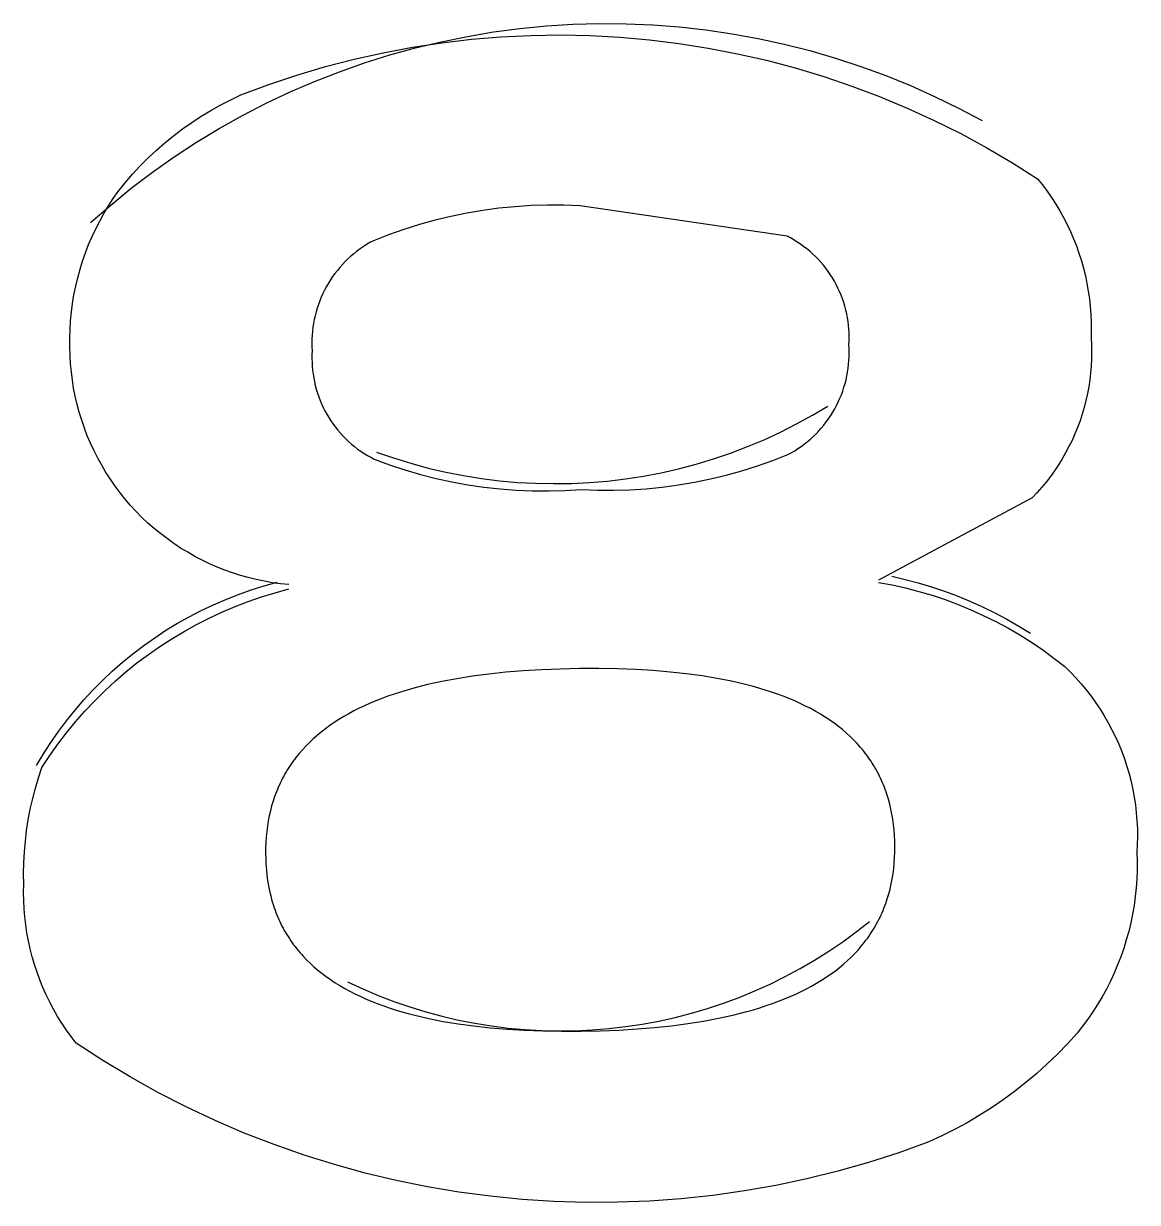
# Model space of a CAD drawing. Header units: millimetres. Extents: x -1480 to 5249, y -840 to 3860.
# Drawn here: x 1.823 to 3.34, y 982.753 to 984.359 of the extents above; entities that cross this region are included whole.
import ezdxf

# ---------------------------------------------------------------- set-up
doc = ezdxf.new("R2010")
doc.units = ezdxf.units.MM
doc.header["$MEASUREMENT"] = 0
doc.layers.add('Utwórz2D linie widoczne', color=7, linetype='Continuous', true_color=0x000000)

msp = doc.modelspace()

# ---------------------------------------------------------------- linework, layer by layer
at = {"layer": 'Utwórz2D linie widoczne'}
for p, q in [((2.4273, 984.3416), (2.4631, 984.3476)), ((2.4631, 984.3476), (2.499, 984.3523)), ((2.499, 984.3523), (2.5351, 984.3558)), ((2.5351, 984.3558), (2.5712, 984.3581)), ((2.5712, 984.3581), (2.6075, 984.3591)), ((2.6075, 984.3591), (2.6437, 984.3588)), ((2.6437, 984.3588), (2.6799, 984.3573)), ((2.6799, 984.3573), (2.7161, 984.3546)), ((2.7161, 984.3546), (2.7521, 984.3506)), ((2.7521, 984.3506), (2.7879, 984.3453)), ((2.3525, 984.3268), (2.3925, 984.3329)), ((2.3566, 984.326), (2.3918, 984.3344)), ((2.3918, 984.3344), (2.4273, 984.3416)), ((2.3925, 984.3329), (2.4328, 984.3376)), ((2.4328, 984.3376), (2.4731, 984.3409)), ((2.4731, 984.3409), (2.5136, 984.3429)), ((2.5136, 984.3429), (2.5541, 984.3435)), ((2.5541, 984.3435), (2.5946, 984.3427)), ((2.5946, 984.3427), (2.635, 984.3405)), ((2.635, 984.3405), (2.6754, 984.3369)), ((2.6754, 984.3369), (2.7156, 984.332)), ((2.7156, 984.332), (2.7556, 984.3257)), ((2.7879, 984.3453), (2.8236, 984.3389)), ((2.8236, 984.3389), (2.859, 984.3312)), ((2.859, 984.3312), (2.8941, 984.3223)), ((2.2731, 984.3105), (2.3127, 984.3193)), ((2.287, 984.3055), (2.3216, 984.3164)), ((2.3127, 984.3193), (2.3525, 984.3268)), ((2.3216, 984.3164), (2.3566, 984.326)), ((2.7556, 984.3257), (2.7954, 984.318)), ((2.7954, 984.318), (2.8349, 984.309)), ((2.8941, 984.3223), (2.9289, 984.3121)), ((2.1951, 984.2889), (2.2339, 984.3004)), ((2.2339, 984.3004), (2.2731, 984.3105)), ((2.2529, 984.2935), (2.287, 984.3055)), ((2.8349, 984.309), (2.874, 984.2986)), ((2.874, 984.2986), (2.9128, 984.2869)), ((2.9289, 984.3121), (2.9634, 984.3008)), ((2.9634, 984.3008), (2.9974, 984.2883)), ((2.1566, 984.2761), (2.1951, 984.2889)), ((2.2191, 984.2803), (2.2529, 984.2935)), ((2.9128, 984.2869), (2.9512, 984.2739)), ((2.9974, 984.2883), (3.031, 984.2747)), ((2.1187, 984.262), (2.1566, 984.2761)), ((2.1858, 984.266), (2.2191, 984.2803)), ((2.9512, 984.2739), (2.9891, 984.2596)), ((3.031, 984.2747), (3.064, 984.2599)), ((2.0912, 984.2484), (2.1048, 984.2554)), ((2.1048, 984.2554), (2.1187, 984.262)), ((2.1208, 984.2339), (2.1531, 984.2505)), ((2.1531, 984.2505), (2.1858, 984.266)), ((2.9891, 984.2596), (3.0265, 984.244)), ((3.064, 984.2599), (3.0966, 984.2439)), ((2.0647, 984.2328), (2.0778, 984.2408)), ((2.0778, 984.2408), (2.0912, 984.2484)), ((3.0265, 984.244), (3.0633, 984.2272)), ((3.0966, 984.2439), (3.1286, 984.2269)), ((2.0393, 984.2156), (2.0519, 984.2244)), ((2.0519, 984.2244), (2.0647, 984.2328)), ((2.0892, 984.2162), (2.1208, 984.2339)), ((3.0633, 984.2272), (3.0995, 984.2091)), ((2.0152, 984.1966), (2.0271, 984.2063)), ((2.0271, 984.2063), (2.0393, 984.2156)), ((2.0582, 984.1974), (2.0892, 984.2162)), ((3.0995, 984.2091), (3.1351, 984.1898)), ((1.9924, 984.176), (2.0036, 984.1865)), ((2.0036, 984.1865), (2.0152, 984.1966)), ((2.0279, 984.1775), (2.0582, 984.1974)), ((3.1351, 984.1898), (3.17, 984.1692)), ((1.9816, 984.1651), (1.9924, 984.176)), ((1.9983, 984.1566), (2.0279, 984.1775)), ((1.961, 984.1423), (1.9711, 984.1539)), ((1.9694, 984.1347), (1.9983, 984.1566)), ((1.9711, 984.1539), (1.9816, 984.1651)), ((3.17, 984.1692), (3.2042, 984.1475)), ((1.9513, 984.1304), (1.961, 984.1423)), ((3.2042, 984.1475), (3.2109, 984.1392)), ((3.2109, 984.1392), (3.2172, 984.1307)), ((1.9413, 984.1119), (1.9694, 984.1347)), ((1.9446, 984.1207), (1.9513, 984.1304)), ((3.2172, 984.1307), (3.2233, 984.122)), ((3.2233, 984.122), (3.2291, 984.1131)), ((1.914, 984.088), (1.9413, 984.1119)), ((1.932, 984.1005), (1.9381, 984.1107)), ((1.9381, 984.1107), (1.9446, 984.1207)), ((2.4703, 984.1074), (2.4484, 984.1045)), ((2.4923, 984.1096), (2.4703, 984.1074)), ((2.5144, 984.1111), (2.4923, 984.1096)), ((2.5366, 984.1118), (2.5144, 984.1111)), ((2.5587, 984.1117), (2.5366, 984.1118)), ((2.5808, 984.1109), (2.5587, 984.1117)), ((2.863, 984.0694), (2.5808, 984.1109)), ((3.2291, 984.1131), (3.2345, 984.104)), ((1.9209, 984.0795), (1.9263, 984.0901)), ((1.9263, 984.0901), (1.932, 984.1005)), ((2.3833, 984.0912), (2.362, 984.0853)), ((2.4048, 984.0964), (2.3833, 984.0912)), ((2.4265, 984.1008), (2.4048, 984.0964)), ((2.4484, 984.1045), (2.4265, 984.1008)), ((3.2345, 984.104), (3.2397, 984.0947)), ((3.2397, 984.0947), (3.2445, 984.0853)), ((1.9159, 984.0688), (1.9209, 984.0795)), ((2.3408, 984.0786), (2.3199, 984.0713)), ((2.362, 984.0853), (2.3408, 984.0786)), ((3.2445, 984.0853), (3.2491, 984.0757)), ((3.2491, 984.0757), (3.2533, 984.0659)), ((1.907, 984.0468), (1.9112, 984.0579)), ((1.9112, 984.0579), (1.9159, 984.0688)), ((2.29, 984.0579), (2.2855, 984.0551)), ((2.2946, 984.0607), (2.29, 984.0579)), ((2.2993, 984.0632), (2.2946, 984.0607)), ((2.3199, 984.0713), (2.2993, 984.0632)), ((2.8677, 984.067), (2.863, 984.0694)), ((2.8723, 984.0643), (2.8677, 984.067)), ((2.8768, 984.0615), (2.8723, 984.0643)), ((2.8812, 984.0586), (2.8768, 984.0615)), ((2.8855, 984.0555), (2.8812, 984.0586)), ((3.2533, 984.0659), (3.2572, 984.0561)), ((1.9031, 984.0356), (1.907, 984.0468)), ((2.2686, 984.0421), (2.2646, 984.0385)), ((2.2727, 984.0456), (2.2686, 984.0421)), ((2.2768, 984.0489), (2.2727, 984.0456)), ((2.2811, 984.0521), (2.2768, 984.0489)), ((2.2855, 984.0551), (2.2811, 984.0521)), ((2.8897, 984.0522), (2.8855, 984.0555)), ((2.8938, 984.0489), (2.8897, 984.0522)), ((2.8978, 984.0453), (2.8938, 984.0489)), ((2.9016, 984.0417), (2.8978, 984.0453)), ((2.9053, 984.0379), (2.9016, 984.0417)), ((3.2572, 984.0561), (3.2607, 984.0461)), ((3.2607, 984.0461), (3.2639, 984.036)), ((1.8995, 984.0243), (1.9031, 984.0356)), ((2.2536, 984.0269), (2.2502, 984.0228)), ((2.2571, 984.0309), (2.2536, 984.0269)), ((2.2608, 984.0348), (2.2571, 984.0309)), ((2.2646, 984.0385), (2.2608, 984.0348)), ((2.9089, 984.034), (2.9053, 984.0379)), ((2.9124, 984.0299), (2.9089, 984.034)), ((2.9157, 984.0258), (2.9124, 984.0299)), ((2.9188, 984.0215), (2.9157, 984.0258)), ((3.2639, 984.036), (3.2668, 984.0257)), ((3.2668, 984.0257), (3.2694, 984.0154)), ((1.8937, 984.0013), (1.8964, 984.0128)), ((1.8964, 984.0128), (1.8995, 984.0243)), ((2.2408, 984.0099), (2.2379, 984.0054)), ((2.2437, 984.0143), (2.2408, 984.0099)), ((2.2469, 984.0186), (2.2437, 984.0143)), ((2.2502, 984.0228), (2.2469, 984.0186)), ((2.9218, 984.0172), (2.9188, 984.0215)), ((2.9247, 984.0127), (2.9218, 984.0172)), ((2.9274, 984.0081), (2.9247, 984.0127)), ((3.2694, 984.0154), (3.2716, 984.005)), ((1.8913, 983.9896), (1.8937, 984.0013)), ((2.2327, 983.996), (2.2304, 983.9912)), ((2.2352, 984.0007), (2.2327, 983.996)), ((2.2379, 984.0054), (2.2352, 984.0007)), ((2.9299, 984.0035), (2.9274, 984.0081)), ((2.9323, 983.9987), (2.9299, 984.0035)), ((2.9345, 983.9939), (2.9323, 983.9987)), ((2.9366, 983.989), (2.9345, 983.9939)), ((3.2716, 984.005), (3.2734, 983.9946)), ((3.2734, 983.9946), (3.2749, 983.9841)), ((1.8878, 983.9662), (1.8893, 983.9779)), ((1.8893, 983.9779), (1.8913, 983.9896)), ((2.2262, 983.9814), (2.2243, 983.9764)), ((2.2282, 983.9864), (2.2262, 983.9814)), ((2.2304, 983.9912), (2.2282, 983.9864)), ((2.9385, 983.984), (2.9366, 983.989)), ((2.9402, 983.979), (2.9385, 983.984)), ((2.9417, 983.9739), (2.9402, 983.979)), ((3.2749, 983.9841), (3.276, 983.9735)), ((1.8866, 983.9543), (1.8878, 983.9662)), ((2.2198, 983.9611), (2.2186, 983.9559)), ((2.2211, 983.9662), (2.2198, 983.9611)), ((2.2226, 983.9714), (2.2211, 983.9662)), ((2.2243, 983.9764), (2.2226, 983.9714)), ((2.9431, 983.9688), (2.9417, 983.9739)), ((2.9442, 983.9636), (2.9431, 983.9688)), ((2.9452, 983.9584), (2.9442, 983.9636)), ((3.276, 983.9735), (3.2768, 983.9629)), ((3.2768, 983.9629), (3.2773, 983.9523)), ((1.8859, 983.9425), (1.8866, 983.9543)), ((2.2169, 983.9453), (2.2163, 983.94)), ((2.2177, 983.9506), (2.2169, 983.9453)), ((2.2186, 983.9559), (2.2177, 983.9506)), ((2.9461, 983.9532), (2.9452, 983.9584)), ((2.9467, 983.9479), (2.9461, 983.9532)), ((2.9472, 983.9426), (2.9467, 983.9479)), ((3.2773, 983.9523), (3.2773, 983.9417)), ((1.8855, 983.9306), (1.8859, 983.9425)), ((1.8856, 983.9188), (1.8855, 983.9306)), ((2.2156, 983.9294), (2.2155, 983.924)), ((2.2158, 983.9347), (2.2156, 983.9294)), ((2.2163, 983.94), (2.2158, 983.9347)), ((2.9474, 983.9373), (2.9472, 983.9426)), ((2.9475, 983.932), (2.9474, 983.9373)), ((2.9475, 983.9267), (2.9475, 983.932)), ((3.2773, 983.9417), (3.2771, 983.9311)), ((3.2771, 983.9311), (3.2776, 983.9215)), ((1.886, 983.9069), (1.8856, 983.9188)), ((2.2155, 983.924), (2.2156, 983.9187)), ((2.2156, 983.9187), (2.2159, 983.9134)), ((2.2159, 983.9134), (2.2156, 983.9081)), ((2.9472, 983.9214), (2.9475, 983.9267)), ((2.9475, 983.9161), (2.9472, 983.9214)), ((2.9476, 983.9108), (2.9475, 983.9161)), ((3.2776, 983.9215), (3.2778, 983.912)), ((1.8866, 983.8957), (1.886, 983.9069)), ((2.2156, 983.9081), (2.2156, 983.9028)), ((2.2156, 983.9028), (2.2157, 983.8975)), ((2.2157, 983.8975), (2.2159, 983.8922)), ((2.9468, 983.8948), (2.9473, 983.9001)), ((2.9473, 983.9001), (2.9475, 983.9055)), ((2.9475, 983.9055), (2.9476, 983.9108)), ((3.2777, 983.9024), (3.2772, 983.8928)), ((3.2778, 983.912), (3.2777, 983.9024)), ((1.8877, 983.8845), (1.8866, 983.8957)), ((1.8891, 983.8734), (1.8877, 983.8845)), ((2.2159, 983.8922), (2.2164, 983.8869)), ((2.2164, 983.8869), (2.217, 983.8816)), ((2.217, 983.8816), (2.2179, 983.8764)), ((2.9444, 983.8791), (2.9454, 983.8843)), ((2.9454, 983.8843), (2.9462, 983.8896)), ((2.9462, 983.8896), (2.9468, 983.8948)), ((3.2765, 983.8833), (3.2754, 983.8738)), ((3.2772, 983.8928), (3.2765, 983.8833)), ((1.8908, 983.8623), (1.8891, 983.8734)), ((2.2179, 983.8764), (2.2189, 983.8712)), ((2.2189, 983.8712), (2.2201, 983.866)), ((2.2201, 983.866), (2.2214, 983.8609)), ((2.9405, 983.8636), (2.942, 983.8687)), ((2.942, 983.8687), (2.9433, 983.8739)), ((2.9433, 983.8739), (2.9444, 983.8791)), ((3.2754, 983.8738), (3.274, 983.8643)), ((1.893, 983.8513), (1.8908, 983.8623)), ((1.8956, 983.8403), (1.893, 983.8513)), ((2.2214, 983.8609), (2.223, 983.8558)), ((2.223, 983.8558), (2.2247, 983.8508)), ((2.2247, 983.8508), (2.2266, 983.8458)), ((2.9327, 983.8438), (2.9349, 983.8486)), ((2.9349, 983.8486), (2.9369, 983.8535)), ((2.9369, 983.8535), (2.9388, 983.8585)), ((2.9388, 983.8585), (2.9405, 983.8636)), ((3.2722, 983.8549), (3.2702, 983.8455)), ((3.274, 983.8643), (3.2722, 983.8549)), ((1.8985, 983.8295), (1.8956, 983.8403)), ((2.2266, 983.8458), (2.2286, 983.8409)), ((2.2286, 983.8409), (2.2309, 983.8361)), ((2.2309, 983.8361), (2.2333, 983.8314)), ((2.8975, 983.8254), (2.9186, 983.838)), ((2.9252, 983.8297), (2.9279, 983.8343)), ((2.9279, 983.8343), (2.9304, 983.839)), ((2.9304, 983.839), (2.9327, 983.8438)), ((3.2678, 983.8362), (3.2651, 983.827)), ((3.2702, 983.8455), (3.2678, 983.8362)), ((1.9018, 983.8187), (1.8985, 983.8295)), ((1.9054, 983.8081), (1.9018, 983.8187)), ((2.2333, 983.8314), (2.2358, 983.8268)), ((2.2358, 983.8268), (2.2385, 983.8222)), ((2.2385, 983.8222), (2.2414, 983.8177)), ((2.2414, 983.8177), (2.2444, 983.8134)), ((2.8759, 983.8136), (2.8975, 983.8254)), ((2.913, 983.8122), (2.9163, 983.8164)), ((2.9163, 983.8164), (2.9194, 983.8208)), ((2.9194, 983.8208), (2.9224, 983.8252)), ((2.9224, 983.8252), (2.9252, 983.8297)), ((3.2621, 983.8179), (3.2588, 983.8089)), ((3.2651, 983.827), (3.2621, 983.8179)), ((1.9094, 983.7976), (1.9054, 983.8081)), ((2.2444, 983.8134), (2.2476, 983.8091)), ((2.2476, 983.8091), (2.2509, 983.805)), ((2.2509, 983.805), (2.2544, 983.801)), ((2.2544, 983.801), (2.258, 983.7971)), ((2.8316, 983.7922), (2.8539, 983.8025)), ((2.8539, 983.8025), (2.8759, 983.8136)), ((2.9024, 983.8003), (2.9061, 983.8042)), ((2.9061, 983.8042), (2.9096, 983.8081)), ((2.9096, 983.8081), (2.913, 983.8122)), ((3.2588, 983.8089), (3.2552, 983.8001)), ((1.9138, 983.7873), (1.9094, 983.7976)), ((1.9186, 983.7771), (1.9138, 983.7873)), ((2.258, 983.7971), (2.2617, 983.7933)), ((2.2617, 983.7933), (2.2655, 983.7896)), ((2.2655, 983.7896), (2.2695, 983.7861)), ((2.2695, 983.7861), (2.2736, 983.7828)), ((2.8089, 983.7827), (2.8316, 983.7922)), ((2.8822, 983.7831), (2.8864, 983.7863)), ((2.8864, 983.7863), (2.8906, 983.7896)), ((2.8906, 983.7896), (2.8947, 983.793)), ((2.8947, 983.793), (2.8986, 983.7966)), ((2.8986, 983.7966), (2.9024, 983.8003)), ((3.2512, 983.7913), (3.247, 983.7827)), ((3.2552, 983.8001), (3.2512, 983.7913)), ((1.9236, 983.7671), (1.9186, 983.7771)), ((2.2736, 983.7828), (2.2778, 983.7795)), ((2.2778, 983.7795), (2.2821, 983.7765)), ((2.2821, 983.7765), (2.2866, 983.7735)), ((2.2866, 983.7735), (2.2911, 983.7708)), ((2.2911, 983.7708), (2.2957, 983.7682)), ((2.3036, 983.7753), (2.3268, 983.7673)), ((2.7626, 983.7661), (2.7859, 983.774)), ((2.7859, 983.774), (2.8089, 983.7827)), ((2.8434, 983.7638), (2.8641, 983.7719)), ((2.8641, 983.7719), (2.8687, 983.7745)), ((2.8687, 983.7745), (2.8733, 983.7772)), ((2.8733, 983.7772), (2.8778, 983.7801)), ((2.8778, 983.7801), (2.8822, 983.7831)), ((3.2425, 983.7743), (3.2377, 983.766)), ((3.247, 983.7827), (3.2425, 983.7743)), ((1.9291, 983.7573), (1.9236, 983.7671)), ((1.9348, 983.7476), (1.9291, 983.7573)), ((2.2957, 983.7682), (2.3004, 983.7657)), ((2.3004, 983.7657), (2.3211, 983.7581)), ((2.3211, 983.7581), (2.3421, 983.7512)), ((2.3268, 983.7673), (2.3504, 983.76)), ((2.3504, 983.76), (2.3741, 983.7536)), ((2.3741, 983.7536), (2.3981, 983.748)), ((2.6912, 983.7472), (2.7152, 983.7527)), ((2.7152, 983.7527), (2.739, 983.759)), ((2.739, 983.759), (2.7626, 983.7661)), ((2.8014, 983.7498), (2.8225, 983.7565)), ((2.8225, 983.7565), (2.8434, 983.7638)), ((3.2327, 983.7578), (3.2273, 983.7499)), ((3.2377, 983.766), (3.2327, 983.7578)), ((1.9409, 983.7382), (1.9348, 983.7476)), ((1.9473, 983.729), (1.9409, 983.7382)), ((2.3421, 983.7512), (2.3633, 983.745)), ((2.3633, 983.745), (2.3848, 983.7395)), ((2.3848, 983.7395), (2.4063, 983.7348)), ((2.3981, 983.748), (2.4222, 983.7433)), ((2.4222, 983.7433), (2.4465, 983.7394)), ((2.4465, 983.7394), (2.4709, 983.7363)), ((2.4709, 983.7363), (2.4954, 983.7341)), ((2.6183, 983.7359), (2.6427, 983.7388)), ((2.6427, 983.7388), (2.6671, 983.7426)), ((2.6671, 983.7426), (2.6912, 983.7472)), ((2.7367, 983.7343), (2.7584, 983.7387)), ((2.7584, 983.7387), (2.78, 983.7439)), ((2.78, 983.7439), (2.8014, 983.7498)), ((3.2217, 983.7421), (3.2158, 983.7345)), ((3.2273, 983.7499), (3.2217, 983.7421)), ((1.954, 983.72), (1.9473, 983.729)), ((2.4063, 983.7348), (2.4281, 983.7308)), ((2.4281, 983.7308), (2.4499, 983.7276)), ((2.4499, 983.7276), (2.4719, 983.7251)), ((2.4719, 983.7251), (2.4939, 983.7234)), ((2.4939, 983.7234), (2.516, 983.7225)), ((2.4954, 983.7341), (2.52, 983.7328)), ((2.516, 983.7225), (2.5381, 983.7223)), ((2.52, 983.7328), (2.5446, 983.7323)), ((2.5381, 983.7223), (2.5602, 983.7229)), ((2.5446, 983.7323), (2.5692, 983.7326)), ((2.5602, 983.7229), (2.5822, 983.7242)), ((2.5692, 983.7326), (2.5938, 983.7339)), ((2.5822, 983.7242), (2.6044, 983.7234)), ((2.5938, 983.7339), (2.6183, 983.7359)), ((2.6044, 983.7234), (2.6266, 983.7233)), ((2.6266, 983.7233), (2.6487, 983.724)), ((2.6487, 983.724), (2.6708, 983.7254)), ((2.6708, 983.7254), (2.6929, 983.7276)), ((2.6929, 983.7276), (2.7149, 983.7306)), ((2.7149, 983.7306), (2.7367, 983.7343)), ((3.2097, 983.7272), (3.2034, 983.72)), ((3.2158, 983.7345), (3.2097, 983.7272)), ((1.9611, 983.7112), (1.954, 983.72)), ((1.9684, 983.7027), (1.9611, 983.7112)), ((3.1967, 983.7131), (2.9875, 983.6007)), ((3.2034, 983.72), (3.1967, 983.7131)), ((1.976, 983.6944), (1.9684, 983.7027)), ((1.9839, 983.6864), (1.976, 983.6944)), ((1.9921, 983.6787), (1.9839, 983.6864)), ((2.0005, 983.6713), (1.9921, 983.6787)), ((2.0092, 983.6642), (2.0005, 983.6713)), ((2.0181, 983.6574), (2.0092, 983.6642)), ((2.0272, 983.6508), (2.0181, 983.6574)), ((2.0366, 983.6446), (2.0272, 983.6508)), ((2.0462, 983.6388), (2.0366, 983.6446)), ((2.0559, 983.6332), (2.0462, 983.6388)), ((2.0659, 983.628), (2.0559, 983.6332)), ((2.076, 983.6232), (2.0659, 983.628)), ((2.0863, 983.6187), (2.076, 983.6232)), ((2.0968, 983.6145), (2.0863, 983.6187)), ((2.1073, 983.6108), (2.0968, 983.6145)), ((2.118, 983.6073), (2.1073, 983.6108)), ((2.1288, 983.6043), (2.118, 983.6073)), ((2.1397, 983.6016), (2.1288, 983.6043)), ((2.1327, 983.5876), (2.1503, 983.5931)), ((2.1507, 983.5993), (2.1397, 983.6016)), ((2.1503, 983.5931), (2.168, 983.598)), ((2.1618, 983.5974), (2.1507, 983.5993)), ((2.1729, 983.5959), (2.1618, 983.5974)), ((2.1841, 983.5947), (2.1729, 983.5959)), ((2.9875, 983.5977), (3.006, 983.5943)), ((3.0055, 983.6061), (3.0237, 983.6019)), ((3.006, 983.5943), (3.0243, 983.5902)), ((3.0237, 983.6019), (3.0417, 983.5972)), ((3.0417, 983.5972), (3.0596, 983.5918)), ((3.0596, 983.5918), (3.0773, 983.5859)), ((2.0982, 983.5747), (2.1154, 983.5815)), ((2.1154, 983.5815), (2.1327, 983.5876)), ((2.1287, 983.5718), (2.147, 983.5781)), ((2.147, 983.5781), (2.1655, 983.5838)), ((2.1655, 983.5838), (2.1841, 983.5888)), ((3.0243, 983.5902), (3.0425, 983.5855)), ((3.0425, 983.5855), (3.0605, 983.5802)), ((3.0605, 983.5802), (3.0783, 983.5743)), ((3.0773, 983.5859), (3.0948, 983.5794)), ((3.0948, 983.5794), (3.1121, 983.5723)), ((2.0484, 983.5511), (2.0647, 983.5595)), ((2.0647, 983.5595), (2.0813, 983.5674)), ((2.0813, 983.5674), (2.0982, 983.5747)), ((2.0929, 983.5573), (2.1107, 983.5649)), ((2.1107, 983.5649), (2.1287, 983.5718)), ((3.0783, 983.5743), (3.0959, 983.5677)), ((3.0959, 983.5677), (3.1132, 983.5606)), ((3.1121, 983.5723), (3.1291, 983.5646)), ((3.1132, 983.5606), (3.1303, 983.5529)), ((3.1291, 983.5646), (3.1459, 983.5564)), ((2.0324, 983.5421), (2.0484, 983.5511)), ((2.0582, 983.5404), (2.0754, 983.5492)), ((2.0754, 983.5492), (2.0929, 983.5573)), ((3.1303, 983.5529), (3.1472, 983.5446)), ((3.1459, 983.5564), (3.1624, 983.5476)), ((3.1472, 983.5446), (3.1637, 983.5357)), ((3.1624, 983.5476), (3.1785, 983.5383)), ((2.0013, 983.5224), (2.0166, 983.5325)), ((2.0166, 983.5325), (2.0324, 983.5421)), ((2.0247, 983.5211), (2.0412, 983.531)), ((2.0412, 983.531), (2.0582, 983.5404)), ((3.1637, 983.5357), (3.1799, 983.5262)), ((3.1785, 983.5383), (3.1944, 983.5285)), ((1.9716, 983.5006), (1.9863, 983.5117)), ((1.9863, 983.5117), (2.0013, 983.5224)), ((2.0084, 983.5106), (2.0247, 983.5211)), ((3.1799, 983.5262), (3.1958, 983.5162)), ((3.1958, 983.5162), (3.2113, 983.5057)), ((1.9574, 983.4889), (1.9716, 983.5006)), ((1.9771, 983.488), (1.9926, 983.4996)), ((1.9926, 983.4996), (2.0084, 983.5106)), ((3.2113, 983.5057), (3.2265, 983.4946)), ((1.9435, 983.4768), (1.9574, 983.4889)), ((1.9621, 983.4759), (1.9771, 983.488)), ((2.5537, 983.4798), (2.5282, 983.4788)), ((2.5801, 983.4803), (2.5537, 983.4798)), ((2.6065, 983.4804), (2.5801, 983.4803)), ((2.632, 983.4799), (2.6065, 983.4804)), ((2.6567, 983.479), (2.632, 983.4799)), ((3.2265, 983.4946), (3.2413, 983.483)), ((3.2413, 983.483), (3.249, 983.4755)), ((1.9172, 983.4512), (1.9301, 983.4642)), ((1.9301, 983.4642), (1.9435, 983.4768)), ((1.9332, 983.4501), (1.9474, 983.4632)), ((1.9474, 983.4632), (1.9621, 983.4759)), ((2.4131, 983.4666), (2.3926, 983.4628)), ((2.4345, 983.47), (2.4131, 983.4666)), ((2.4566, 983.4729), (2.4345, 983.47)), ((2.4796, 983.4753), (2.4566, 983.4729)), ((2.5035, 983.4773), (2.4796, 983.4753)), ((2.5282, 983.4788), (2.5035, 983.4773)), ((2.6806, 983.4776), (2.6567, 983.479)), ((2.7036, 983.4756), (2.6806, 983.4776)), ((2.7258, 983.4732), (2.7036, 983.4756)), ((2.7472, 983.4703), (2.7258, 983.4732)), ((2.7677, 983.4669), (2.7472, 983.4703)), ((2.7874, 983.4631), (2.7677, 983.4669)), ((3.249, 983.4755), (3.2564, 983.4677)), ((3.2564, 983.4677), (3.2636, 983.4596)), ((1.9047, 983.4377), (1.9172, 983.4512)), ((1.9195, 983.4365), (1.9332, 983.4501)), ((2.3362, 983.4484), (2.3275, 983.4456)), ((2.3451, 983.4511), (2.3362, 983.4484)), ((2.3542, 983.4537), (2.3451, 983.4511)), ((2.373, 983.4585), (2.3542, 983.4537)), ((2.3926, 983.4628), (2.373, 983.4585)), ((2.8063, 983.4587), (2.7874, 983.4631)), ((2.8154, 983.4563), (2.8063, 983.4587)), ((2.8243, 983.4538), (2.8154, 983.4563)), ((2.833, 983.4512), (2.8243, 983.4538)), ((2.8415, 983.4484), (2.833, 983.4512)), ((2.8498, 983.4456), (2.8415, 983.4484)), ((3.2636, 983.4596), (3.2705, 983.4513)), ((3.2705, 983.4513), (3.2771, 983.4428)), ((1.8927, 983.4237), (1.9047, 983.4377)), ((1.9063, 983.4224), (1.9195, 983.4365)), ((2.2949, 983.4332), (2.2873, 983.4298)), ((2.3027, 983.4365), (2.2949, 983.4332)), ((2.3108, 983.4396), (2.3027, 983.4365)), ((2.319, 983.4427), (2.3108, 983.4396)), ((2.3275, 983.4456), (2.319, 983.4427)), ((2.8578, 983.4426), (2.8498, 983.4456)), ((2.8657, 983.4395), (2.8578, 983.4426)), ((2.8733, 983.4363), (2.8657, 983.4395)), ((2.8808, 983.4329), (2.8733, 983.4363)), ((2.888, 983.4294), (2.8808, 983.4329)), ((3.2771, 983.4428), (3.2834, 983.434)), ((3.2834, 983.434), (3.2894, 983.4251)), ((1.8811, 983.4094), (1.8927, 983.4237)), ((1.8935, 983.4079), (1.9063, 983.4224)), ((2.2589, 983.415), (2.2523, 983.411)), ((2.2656, 983.4189), (2.2589, 983.415)), ((2.2726, 983.4226), (2.2656, 983.4189)), ((2.2799, 983.4263), (2.2726, 983.4226)), ((2.2873, 983.4298), (2.2799, 983.4263)), ((2.8951, 983.4258), (2.888, 983.4294)), ((2.9019, 983.4221), (2.8951, 983.4258)), ((2.9085, 983.4182), (2.9019, 983.4221)), ((2.9149, 983.4143), (2.9085, 983.4182)), ((3.2894, 983.4251), (3.2952, 983.4159)), ((3.2952, 983.4159), (3.3005, 983.4066)), ((1.8701, 983.3947), (1.8811, 983.4094)), ((1.8813, 983.393), (1.8935, 983.4079)), ((2.2398, 983.4027), (2.2338, 983.3983)), ((2.2459, 983.4069), (2.2398, 983.4027)), ((2.2523, 983.411), (2.2459, 983.4069)), ((2.9211, 983.4102), (2.9149, 983.4143)), ((2.9271, 983.406), (2.9211, 983.4102)), ((2.9328, 983.4016), (2.9271, 983.406)), ((2.9384, 983.3972), (2.9328, 983.4016)), ((3.3005, 983.4066), (3.3056, 983.3971)), ((1.8596, 983.3796), (1.8701, 983.3947)), ((1.8695, 983.3776), (1.8813, 983.393)), ((2.2172, 983.3846), (2.2121, 983.3797)), ((2.2225, 983.3893), (2.2172, 983.3846)), ((2.2281, 983.3939), (2.2225, 983.3893)), ((2.2338, 983.3983), (2.2281, 983.3939)), ((2.9438, 983.3926), (2.9384, 983.3972)), ((2.9489, 983.3879), (2.9438, 983.3926)), ((2.9538, 983.383), (2.9489, 983.3879)), ((2.9586, 983.3781), (2.9538, 983.383)), ((3.3056, 983.3971), (3.3104, 983.3874)), ((3.3104, 983.3874), (3.3148, 983.3775)), ((1.8496, 983.3641), (1.8596, 983.3796)), ((1.8584, 983.3619), (1.8695, 983.3776)), ((2.2025, 983.3698), (2.198, 983.3646)), ((2.2072, 983.3748), (2.2025, 983.3698)), ((2.2121, 983.3797), (2.2072, 983.3748)), ((2.9609, 983.3756), (2.9586, 983.3781)), ((2.9631, 983.373), (2.9609, 983.3756)), ((2.9653, 983.3704), (2.9631, 983.373)), ((2.9674, 983.3678), (2.9653, 983.3704)), ((2.9695, 983.3652), (2.9674, 983.3678)), ((3.3148, 983.3775), (3.3189, 983.3675)), ((3.3189, 983.3675), (3.3226, 983.3574)), ((1.8401, 983.3484), (1.8496, 983.3641)), ((1.8477, 983.3457), (1.8584, 983.3619)), ((2.1877, 983.3511), (2.1858, 983.3483)), ((2.1897, 983.3539), (2.1877, 983.3511)), ((2.1917, 983.3566), (2.1897, 983.3539)), ((2.1938, 983.3593), (2.1917, 983.3566)), ((2.1959, 983.3619), (2.1938, 983.3593)), ((2.198, 983.3646), (2.1959, 983.3619)), ((2.9715, 983.3625), (2.9695, 983.3652)), ((2.9735, 983.3598), (2.9715, 983.3625)), ((2.9754, 983.357), (2.9735, 983.3598)), ((2.9773, 983.3543), (2.9754, 983.357)), ((2.9791, 983.3515), (2.9773, 983.3543)), ((2.9809, 983.3487), (2.9791, 983.3515)), ((3.3226, 983.3574), (3.326, 983.3472)), ((1.843, 983.3317), (1.8477, 983.3457)), ((2.1788, 983.3369), (2.1771, 983.334)), ((2.1805, 983.3398), (2.1788, 983.3369)), ((2.1822, 983.3427), (2.1805, 983.3398)), ((2.184, 983.3455), (2.1822, 983.3427)), ((2.1858, 983.3483), (2.184, 983.3455)), ((2.9826, 983.3458), (2.9809, 983.3487)), ((2.9842, 983.3429), (2.9826, 983.3458)), ((2.9858, 983.34), (2.9842, 983.3429)), ((2.9874, 983.337), (2.9858, 983.34)), ((2.9889, 983.334), (2.9874, 983.337)), ((3.326, 983.3472), (3.329, 983.3368)), ((3.329, 983.3368), (3.3317, 983.3264)), ((1.8388, 983.3176), (1.843, 983.3317)), ((2.1697, 983.3189), (2.1684, 983.3158)), ((2.1711, 983.322), (2.1697, 983.3189)), ((2.1725, 983.325), (2.1711, 983.322)), ((2.174, 983.3281), (2.1725, 983.325)), ((2.1755, 983.331), (2.174, 983.3281)), ((2.1771, 983.334), (2.1755, 983.331)), ((2.9903, 983.331), (2.9889, 983.334)), ((2.9917, 983.328), (2.9903, 983.331)), ((2.9931, 983.3249), (2.9917, 983.328)), ((2.9944, 983.3218), (2.9931, 983.3249)), ((2.9956, 983.3187), (2.9944, 983.3218)), ((2.9968, 983.3155), (2.9956, 983.3187)), ((3.3317, 983.3264), (3.334, 983.3158)), ((1.8318, 983.289), (1.835, 983.3034)), ((1.835, 983.3034), (1.8388, 983.3176)), ((2.1647, 983.3063), (2.1626, 983.2998)), ((2.1659, 983.3095), (2.1647, 983.3063)), ((2.1671, 983.3127), (2.1659, 983.3095)), ((2.1684, 983.3158), (2.1671, 983.3127)), ((2.998, 983.3123), (2.9968, 983.3155)), ((2.999, 983.3091), (2.998, 983.3123)), ((3.0011, 983.3025), (2.999, 983.3091)), ((3.334, 983.3158), (3.336, 983.3052)), ((3.336, 983.3052), (3.3376, 983.2946)), ((1.829, 983.2745), (1.8318, 983.289)), ((2.1589, 983.2865), (2.1573, 983.2797)), ((2.1606, 983.2932), (2.1589, 983.2865)), ((2.1626, 983.2998), (2.1606, 983.2932)), ((3.0029, 983.2958), (3.0011, 983.3025)), ((3.0045, 983.289), (3.0029, 983.2958)), ((3.0058, 983.2821), (3.0045, 983.289)), ((3.3376, 983.2946), (3.3388, 983.2838)), ((1.8267, 983.2599), (1.829, 983.2745)), ((2.156, 983.2728), (2.1548, 983.2657)), ((2.1573, 983.2797), (2.156, 983.2728)), ((3.007, 983.2751), (3.0058, 983.2821)), ((3.008, 983.2679), (3.007, 983.2751)), ((3.3388, 983.2838), (3.3397, 983.2731)), ((3.3397, 983.2731), (3.3402, 983.2623)), ((1.825, 983.2453), (1.8267, 983.2599)), ((2.1539, 983.2585), (2.1532, 983.2512)), ((2.1548, 983.2657), (2.1539, 983.2585)), ((3.0087, 983.2606), (3.008, 983.2679)), ((3.0093, 983.2532), (3.0087, 983.2606)), ((3.3402, 983.2623), (3.3403, 983.2515)), ((1.8237, 983.2306), (1.825, 983.2453)), ((2.1527, 983.2438), (2.1524, 983.2362)), ((2.1532, 983.2512), (2.1527, 983.2438)), ((3.0096, 983.2457), (3.0093, 983.2532)), ((3.0098, 983.238), (3.0096, 983.2457)), ((3.3401, 983.2407), (3.3395, 983.23)), ((3.3403, 983.2515), (3.3401, 983.2407)), ((1.8229, 983.2159), (1.8237, 983.2306)), ((2.1524, 983.2362), (2.1524, 983.2286)), ((2.1524, 983.2286), (2.1525, 983.2209)), ((3.0089, 983.2154), (3.0094, 983.2229)), ((3.0094, 983.2229), (3.0097, 983.2304)), ((3.0097, 983.2304), (3.0098, 983.238)), ((3.3395, 983.23), (3.3399, 983.2179)), ((1.8226, 983.2011), (1.8229, 983.2159)), ((2.1525, 983.2209), (2.1528, 983.2134)), ((2.1528, 983.2134), (2.1534, 983.206)), ((3.0073, 983.201), (3.0082, 983.2081)), ((3.0082, 983.2081), (3.0089, 983.2154)), ((3.3399, 983.2179), (3.3398, 983.2058)), ((1.8228, 983.1864), (1.8226, 983.2011)), ((2.1534, 983.206), (2.1542, 983.1987)), ((2.1542, 983.1987), (2.1551, 983.1916)), ((2.1551, 983.1916), (2.1563, 983.1845)), ((3.0048, 983.187), (3.0062, 983.1939)), ((3.0062, 983.1939), (3.0073, 983.201)), ((3.3394, 983.1938), (3.3386, 983.1818)), ((3.3398, 983.2058), (3.3394, 983.1938)), ((1.8226, 983.1753), (1.8228, 983.1864)), ((1.8228, 983.1642), (1.8226, 983.1753)), ((2.1563, 983.1845), (2.1577, 983.1776)), ((2.1577, 983.1776), (2.1593, 983.1708)), ((3.0015, 983.1734), (3.0033, 983.1801)), ((3.0033, 983.1801), (3.0048, 983.187)), ((3.3386, 983.1818), (3.3374, 983.1698)), ((1.8233, 983.1532), (1.8228, 983.1642)), ((2.1593, 983.1708), (2.1611, 983.1642)), ((2.1611, 983.1642), (2.1631, 983.1576)), ((2.9962, 983.1572), (2.9974, 983.1604)), ((2.9974, 983.1604), (2.9995, 983.1669)), ((2.9995, 983.1669), (3.0015, 983.1734)), ((3.3374, 983.1698), (3.3357, 983.1578)), ((1.8243, 983.1422), (1.8233, 983.1532)), ((1.8256, 983.1312), (1.8243, 983.1422)), ((2.1631, 983.1576), (2.1642, 983.1544)), ((2.1642, 983.1544), (2.1653, 983.1512)), ((2.1653, 983.1512), (2.1665, 983.148)), ((2.1665, 983.148), (2.1677, 983.1449)), ((2.1677, 983.1449), (2.169, 983.1418)), ((2.9896, 983.1417), (2.991, 983.1447)), ((2.991, 983.1447), (2.9924, 983.1478)), ((2.9924, 983.1478), (2.9937, 983.1509)), ((2.9937, 983.1509), (2.995, 983.154)), ((2.995, 983.154), (2.9962, 983.1572)), ((3.3337, 983.1459), (3.3313, 983.1341)), ((3.3357, 983.1578), (3.3337, 983.1459)), ((1.8272, 983.1202), (1.8256, 983.1312)), ((2.169, 983.1418), (2.1704, 983.1387)), ((2.1704, 983.1387), (2.1718, 983.1357)), ((2.1718, 983.1357), (2.1732, 983.1327)), ((2.1732, 983.1327), (2.1747, 983.1297)), ((2.1747, 983.1297), (2.1763, 983.1267)), ((2.1763, 983.1267), (2.1779, 983.1238)), ((2.9572, 983.1216), (2.9753, 983.1357)), ((2.9799, 983.124), (2.9817, 983.1269)), ((2.9817, 983.1269), (2.9833, 983.1298)), ((2.9833, 983.1298), (2.985, 983.1327)), ((2.985, 983.1327), (2.9866, 983.1357)), ((2.9866, 983.1357), (2.9881, 983.1387)), ((2.9881, 983.1387), (2.9896, 983.1417)), ((3.3313, 983.1341), (3.3284, 983.1224)), ((1.8292, 983.1093), (1.8272, 983.1202)), ((2.1779, 983.1238), (2.1796, 983.1209)), ((2.1796, 983.1209), (2.1813, 983.1181)), ((2.1813, 983.1181), (2.183, 983.1152)), ((2.183, 983.1152), (2.1848, 983.1125)), ((2.1848, 983.1125), (2.1867, 983.1097)), ((2.9387, 983.1081), (2.9572, 983.1216)), ((2.9683, 983.1075), (2.9704, 983.1102)), ((2.9704, 983.1102), (2.9724, 983.1129)), ((2.9724, 983.1129), (2.9744, 983.1156)), ((2.9744, 983.1156), (2.9763, 983.1184)), ((2.9763, 983.1184), (2.9781, 983.1212)), ((2.9781, 983.1212), (2.9799, 983.124)), ((3.3252, 983.1108), (3.3216, 983.0992)), ((3.3284, 983.1224), (3.3252, 983.1108)), ((1.8316, 983.0985), (1.8292, 983.1093)), ((1.8344, 983.0878), (1.8316, 983.0985)), ((2.1867, 983.1097), (2.1886, 983.1069)), ((2.1886, 983.1069), (2.1906, 983.1042)), ((2.1906, 983.1042), (2.1926, 983.1016)), ((2.1926, 983.1016), (2.1947, 983.0989)), ((2.1947, 983.0989), (2.1968, 983.0963)), ((2.1968, 983.0963), (2.199, 983.0937)), ((2.9004, 983.0831), (2.9198, 983.0953)), ((2.9198, 983.0953), (2.9387, 983.1081)), ((2.9549, 983.0919), (2.9596, 983.097)), ((2.9596, 983.097), (2.9641, 983.1022)), ((2.9641, 983.1022), (2.9683, 983.1075)), ((3.3216, 983.0992), (3.3177, 983.0879)), ((1.8375, 983.0772), (1.8344, 983.0878)), ((2.199, 983.0937), (2.2012, 983.0912)), ((2.2012, 983.0912), (2.2035, 983.0887)), ((2.2035, 983.0887), (2.2083, 983.0837)), ((2.2083, 983.0837), (2.2132, 983.0789)), ((2.2132, 983.0789), (2.2183, 983.0742)), ((2.8806, 983.0716), (2.9004, 983.0831)), ((2.9396, 983.0775), (2.9449, 983.0822)), ((2.9449, 983.0822), (2.95, 983.087)), ((2.95, 983.087), (2.9549, 983.0919)), ((3.3177, 983.0879), (3.3133, 983.0766)), ((1.841, 983.0667), (1.8375, 983.0772)), ((1.8448, 983.0563), (1.841, 983.0667)), ((2.2183, 983.0742), (2.2237, 983.0696)), ((2.2237, 983.0696), (2.2293, 983.0651)), ((2.2293, 983.0651), (2.235, 983.0608)), ((2.8604, 983.0607), (2.8806, 983.0716)), ((2.9162, 983.0599), (2.9223, 983.0641)), ((2.9223, 983.0641), (2.9283, 983.0684)), ((2.9283, 983.0684), (2.934, 983.0729)), ((2.934, 983.0729), (2.9396, 983.0775)), ((3.3086, 983.0655), (3.3035, 983.0546)), ((3.3133, 983.0766), (3.3086, 983.0655)), ((1.8489, 983.046), (1.8448, 983.0563)), ((1.8534, 983.0359), (1.8489, 983.046)), ((2.235, 983.0608), (2.241, 983.0566)), ((2.241, 983.0566), (2.2472, 983.0525)), ((2.2472, 983.0525), (2.2536, 983.0485)), ((2.2536, 983.0485), (2.2602, 983.0447)), ((2.2639, 983.0537), (2.2847, 983.044)), ((2.819, 983.0412), (2.8399, 983.0506)), ((2.8399, 983.0506), (2.8604, 983.0607)), ((2.8894, 983.0441), (2.8964, 983.0479)), ((2.8964, 983.0479), (2.9032, 983.0518)), ((2.9032, 983.0518), (2.9098, 983.0558)), ((2.9098, 983.0558), (2.9162, 983.0599)), ((3.3035, 983.0546), (3.298, 983.0438)), ((1.8583, 983.026), (1.8534, 983.0359)), ((2.2602, 983.0447), (2.267, 983.041)), ((2.267, 983.041), (2.274, 983.0374)), ((2.274, 983.0374), (2.2813, 983.0339)), ((2.2813, 983.0339), (2.2887, 983.0305)), ((2.2847, 983.044), (2.3058, 983.0351)), ((2.2887, 983.0305), (2.2964, 983.0273)), ((2.3058, 983.0351), (2.3272, 983.0269)), ((2.7763, 983.0245), (2.7978, 983.0325)), ((2.7978, 983.0325), (2.819, 983.0412)), ((2.8513, 983.0271), (2.8593, 983.0303)), ((2.8593, 983.0303), (2.8672, 983.0336)), ((2.8672, 983.0336), (2.8748, 983.037)), ((2.8748, 983.037), (2.8822, 983.0405)), ((2.8822, 983.0405), (2.8894, 983.0441)), ((3.2922, 983.0333), (3.286, 983.0229)), ((3.298, 983.0438), (3.2922, 983.0333)), ((1.8635, 983.0162), (1.8583, 983.026)), ((1.869, 983.0066), (1.8635, 983.0162)), ((2.2964, 983.0273), (2.3042, 983.0242)), ((2.3042, 983.0242), (2.3123, 983.0212)), ((2.3123, 983.0212), (2.3206, 983.0183)), ((2.3206, 983.0183), (2.3291, 983.0156)), ((2.3272, 983.0269), (2.3488, 983.0194)), ((2.3291, 983.0156), (2.3378, 983.013)), ((2.3488, 983.0194), (2.3707, 983.0127)), ((2.7326, 983.0108), (2.7546, 983.0173)), ((2.7546, 983.0173), (2.7763, 983.0245)), ((2.8079, 983.0131), (2.817, 983.0157)), ((2.817, 983.0157), (2.8259, 983.0184)), ((2.8259, 983.0184), (2.8345, 983.0212)), ((2.8345, 983.0212), (2.843, 983.0241)), ((2.843, 983.0241), (2.8513, 983.0271)), ((3.286, 983.0229), (3.2795, 983.0127)), ((1.8748, 982.9972), (1.869, 983.0066)), ((2.3378, 983.013), (2.3467, 983.0105)), ((2.3467, 983.0105), (2.3558, 983.0081)), ((2.3558, 983.0081), (2.3746, 983.0037)), ((2.3707, 983.0127), (2.3929, 983.0068)), ((2.3746, 983.0037), (2.3943, 982.9998)), ((2.3929, 983.0068), (2.4152, 983.0016)), ((2.3943, 982.9998), (2.4148, 982.9964)), ((2.4152, 983.0016), (2.4376, 982.9972)), ((2.6656, 982.996), (2.6881, 983.0002)), ((2.6881, 983.0002), (2.7104, 983.0051)), ((2.7104, 983.0051), (2.7326, 983.0108)), ((2.7275, 982.9968), (2.7489, 983.0001)), ((2.7489, 983.0001), (2.7694, 983.004)), ((2.7694, 983.004), (2.789, 983.0083)), ((2.789, 983.0083), (2.8079, 983.0131)), ((3.2727, 983.0028), (3.2655, 982.9931)), ((3.2795, 983.0127), (3.2727, 983.0028)), ((1.8809, 982.988), (1.8748, 982.9972)), ((1.8873, 982.979), (1.8809, 982.988)), ((2.4148, 982.9964), (2.4362, 982.9935)), ((2.4362, 982.9935), (2.4584, 982.9911)), ((2.4376, 982.9972), (2.4602, 982.9935)), ((2.4584, 982.9911), (2.4814, 982.9892)), ((2.4602, 982.9935), (2.483, 982.9907)), ((2.4814, 982.9892), (2.5053, 982.9878)), ((2.483, 982.9907), (2.5058, 982.9886)), ((2.5053, 982.9878), (2.53, 982.9869)), ((2.5058, 982.9886), (2.5286, 982.9873)), ((2.5286, 982.9873), (2.5515, 982.9868)), ((2.53, 982.9869), (2.5555, 982.9864)), ((2.5515, 982.9868), (2.5744, 982.987)), ((2.5555, 982.9864), (2.5819, 982.9865)), ((2.5744, 982.987), (2.5973, 982.9881)), ((2.5819, 982.9865), (2.6082, 982.987)), ((2.5973, 982.9881), (2.6202, 982.9899)), ((2.6082, 982.987), (2.6338, 982.988)), ((2.6202, 982.9899), (2.6429, 982.9926)), ((2.6338, 982.988), (2.6585, 982.9895)), ((2.6429, 982.9926), (2.6656, 982.996)), ((2.6585, 982.9895), (2.6823, 982.9914)), ((2.6823, 982.9914), (2.7053, 982.9939)), ((2.7053, 982.9939), (2.7275, 982.9968)), ((3.258, 982.9837), (3.245, 982.9693)), ((3.2655, 982.9931), (3.258, 982.9837)), ((1.8941, 982.9702), (1.8873, 982.979)), ((1.9305, 982.9465), (1.8941, 982.9702)), ((3.245, 982.9693), (3.2315, 982.9553)), ((3.2315, 982.9553), (3.2175, 982.9418)), ((1.9677, 982.9242), (1.9305, 982.9465)), ((3.2175, 982.9418), (3.2031, 982.9288)), ((2.0056, 982.9031), (1.9677, 982.9242)), ((3.2031, 982.9288), (3.1883, 982.9163)), ((2.0442, 982.8833), (2.0056, 982.9031)), ((3.173, 982.9042), (3.1574, 982.8928)), ((3.1883, 982.9163), (3.173, 982.9042)), ((3.1574, 982.8928), (3.1413, 982.8818)), ((2.0835, 982.8648), (2.0442, 982.8833)), ((3.1249, 982.8714), (3.1082, 982.8616)), ((3.1413, 982.8818), (3.1249, 982.8714)), ((2.1234, 982.8477), (2.0835, 982.8648)), ((3.1082, 982.8616), (3.0911, 982.8524)), ((2.1639, 982.832), (2.1234, 982.8477)), ((3.0737, 982.8437), (3.0561, 982.8356)), ((3.0911, 982.8524), (3.0737, 982.8437)), ((2.2048, 982.8176), (2.1639, 982.832)), ((3.0152, 982.8209), (2.9739, 982.8076)), ((3.0561, 982.8356), (3.0152, 982.8209)), ((2.2463, 982.8047), (2.2048, 982.8176)), ((2.9739, 982.8076), (2.9322, 982.7958)), ((2.2881, 982.7931), (2.2463, 982.8047)), ((2.3303, 982.7831), (2.2881, 982.7931)), ((2.9322, 982.7958), (2.89, 982.7853)), ((2.3729, 982.7744), (2.3303, 982.7831)), ((2.4157, 982.7672), (2.3729, 982.7744)), ((2.8476, 982.7763), (2.8048, 982.7688)), ((2.89, 982.7853), (2.8476, 982.7763)), ((2.4587, 982.7615), (2.4157, 982.7672)), ((2.5019, 982.7572), (2.4587, 982.7615)), ((2.5452, 982.7544), (2.5019, 982.7572)), ((2.7187, 982.7581), (2.6754, 982.755)), ((2.7618, 982.7627), (2.7187, 982.7581)), ((2.8048, 982.7688), (2.7618, 982.7627)), ((2.5886, 982.7531), (2.5452, 982.7544)), ((2.632, 982.7533), (2.5886, 982.7531)), ((2.6754, 982.755), (2.632, 982.7533))]:
    msp.add_line(p, q, dxfattribs=at)

doc.saveas('drawing.dxf')
